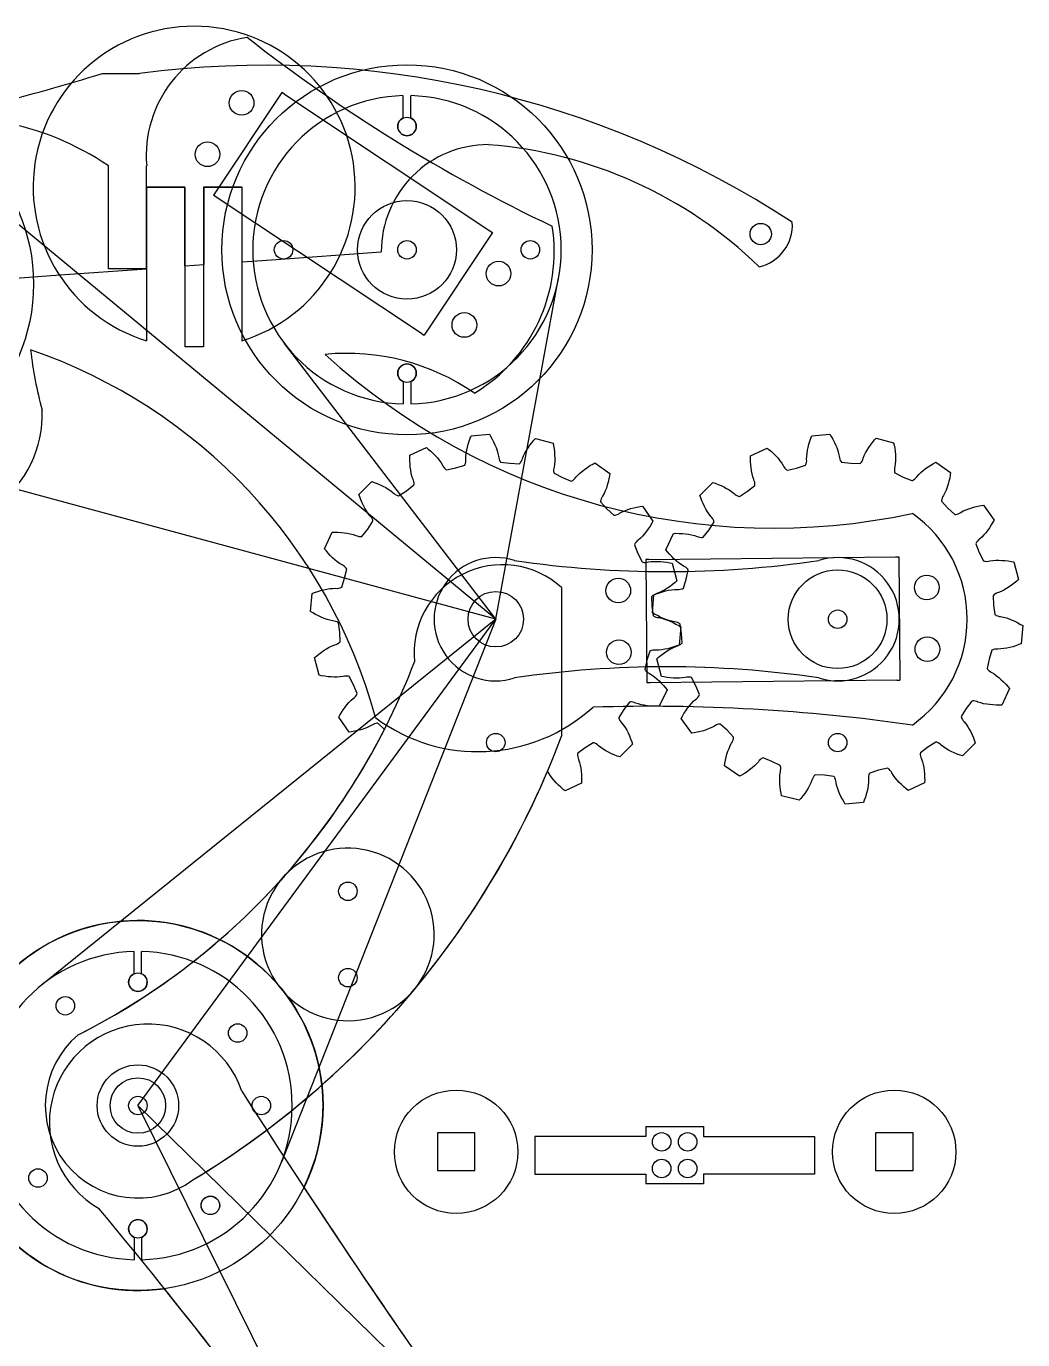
# Model space of a CAD drawing. Header units: inches. Extents: x -71.7 to -7.1, y 37.6 to 103.
# Drawn here: x -23.28 to -7.14, y 58.91 to 80.21 of the extents above; entities that cross this region are included whole.
import ezdxf

# ---------------------------------------------------------------- set-up
doc = ezdxf.new("R2010")
doc.units = ezdxf.units.IN
doc.header["$MEASUREMENT"] = 0

msp = doc.modelspace()

# ---------------------------------------------------------------- linework, layer by layer
for p, q in [((-22.047, 79.444), (-21.448, 79.444)), ((-17.175, 78.723), (-17.175, 79.084)), ((-17.055, 78.723), (-17.055, 79.084)), ((-21.954, 76.278), (-21.954, 77.947)), ((-21.334, 76.278), (-21.334, 77.947)), ((-21.334, 76.278), (-21.334, 77.601)), ((-21.334, 77.601), (-20.714, 77.601)), ((-21.334, 77.601), (-21.334, 75.108)), ((-20.714, 77.601), (-21.334, 77.601)), ((-20.714, 76.323), (-20.714, 77.601)), ((-20.714, 77.601), (-20.714, 75.01)), ((-20.414, 77.601), (-20.414, 75.01)), ((-19.794, 77.601), (-20.414, 77.601)), ((-20.404, 76.345), (-20.404, 77.601)), ((-20.404, 77.601), (-19.784, 77.601)), ((-19.794, 77.601), (-19.794, 75.108)), ((-19.784, 76.39), (-19.784, 77.601)), ((-19.309, 76.424), (-17.532, 76.552)), ((-22.738, 76.177), (-21.334, 76.278)), ((-21.334, 76.278), (-21.954, 76.278)), ((-20.714, 76.323), (-20.404, 76.345)), ((-19.784, 76.39), (-19.309, 76.424)), ((-25.683, 75.966), (-22.738, 76.177)), ((-20.414, 75.01), (-20.714, 75.01)), ((-17.175, 74.448), (-17.175, 74.086)), ((-17.055, 74.448), (-17.055, 74.086)), ((-16.122, 73.435), (-16.106, 73.484)), ((-16.106, 73.484), (-16.089, 73.533)), ((-16.089, 73.533), (-16.074, 73.571)), ((-16.074, 73.571), (-15.78, 73.595)), ((-15.78, 73.595), (-15.76, 73.561)), ((-15.76, 73.561), (-15.734, 73.515)), ((-15.734, 73.515), (-15.711, 73.469)), ((-15.092, 73.457), (-15.059, 73.497)), ((-15.059, 73.497), (-15.032, 73.527)), ((-15.032, 73.527), (-14.748, 73.45)), ((-10.601, 73.432), (-10.586, 73.481)), ((-10.586, 73.481), (-10.569, 73.531)), ((-10.569, 73.531), (-10.555, 73.568)), ((-10.555, 73.568), (-10.261, 73.594)), ((-10.261, 73.594), (-10.24, 73.56)), ((-10.24, 73.56), (-10.214, 73.515)), ((-10.214, 73.515), (-10.191, 73.469)), ((-9.572, 73.461), (-9.539, 73.502)), ((-9.539, 73.502), (-9.513, 73.532)), ((-9.513, 73.532), (-9.228, 73.456)), ((-17.068, 73.255), (-16.8, 73.379)), ((-16.8, 73.379), (-16.769, 73.354)), ((-16.769, 73.354), (-16.729, 73.319)), ((-16.729, 73.319), (-16.692, 73.284)), ((-16.692, 73.284), (-16.656, 73.248)), ((-16.159, 73.24), (-16.154, 73.288)), ((-16.154, 73.288), (-16.145, 73.337)), ((-16.145, 73.337), (-16.135, 73.386)), ((-16.135, 73.386), (-16.122, 73.435)), ((-15.711, 73.469), (-15.69, 73.423)), ((-15.69, 73.423), (-15.671, 73.377)), ((-15.671, 73.377), (-15.655, 73.33)), ((-15.655, 73.33), (-15.642, 73.284)), ((-15.642, 73.284), (-15.632, 73.237)), ((-15.225, 73.246), (-15.204, 73.289)), ((-15.204, 73.289), (-15.179, 73.332)), ((-15.179, 73.332), (-15.153, 73.374)), ((-15.153, 73.374), (-15.124, 73.416)), ((-15.124, 73.416), (-15.092, 73.457)), ((-14.748, 73.45), (-14.74, 73.411)), ((-14.74, 73.411), (-14.732, 73.359)), ((-14.732, 73.359), (-14.726, 73.308)), ((-14.726, 73.308), (-14.722, 73.257)), ((-11.546, 73.245), (-11.28, 73.371)), ((-11.28, 73.371), (-11.248, 73.346)), ((-11.248, 73.346), (-11.208, 73.312)), ((-11.208, 73.312), (-11.17, 73.277)), ((-11.17, 73.277), (-11.134, 73.241)), ((-10.637, 73.237), (-10.632, 73.285)), ((-10.632, 73.285), (-10.625, 73.334)), ((-10.625, 73.334), (-10.614, 73.382)), ((-10.614, 73.382), (-10.601, 73.432)), ((-10.191, 73.469), (-10.169, 73.423)), ((-10.169, 73.423), (-10.15, 73.377)), ((-10.15, 73.377), (-10.134, 73.33)), ((-10.134, 73.33), (-10.121, 73.284)), ((-10.121, 73.284), (-10.111, 73.237)), ((-9.703, 73.249), (-9.682, 73.292)), ((-9.682, 73.292), (-9.659, 73.335)), ((-9.659, 73.335), (-9.632, 73.378)), ((-9.632, 73.378), (-9.603, 73.42)), ((-9.603, 73.42), (-9.572, 73.461)), ((-9.228, 73.456), (-9.22, 73.417)), ((-9.22, 73.417), (-9.211, 73.366)), ((-9.211, 73.366), (-9.204, 73.314)), ((-9.204, 73.314), (-9.2, 73.264)), ((-9.2, 73.264), (-9.198, 73.214)), ((-17.069, 73.215), (-17.068, 73.255)), ((-17.068, 73.163), (-17.069, 73.215)), ((-17.066, 73.111), (-17.068, 73.163)), ((-17.062, 73.061), (-17.066, 73.111)), ((-17.055, 73.011), (-17.062, 73.061)), ((-16.656, 73.248), (-16.623, 73.211)), ((-16.623, 73.211), (-16.592, 73.173)), ((-16.592, 73.173), (-16.563, 73.133)), ((-16.563, 73.133), (-16.539, 73.093)), ((-16.539, 73.093), (-16.528, 73.072)), ((-16.528, 73.072), (-16.514, 73.052)), ((-16.514, 73.052), (-16.497, 73.033)), ((-16.473, 73.017), (-16.325, 73.049)), ((-16.325, 73.049), (-16.179, 73.095)), ((-16.325, 73.049), (-16.325, 73.049)), ((-16.179, 73.095), (-16.172, 73.108)), ((-16.172, 73.108), (-16.167, 73.121)), ((-16.167, 73.121), (-16.162, 73.145)), ((-16.162, 73.145), (-16.159, 73.169)), ((-16.16, 73.193), (-16.159, 73.24)), ((-16.159, 73.169), (-16.16, 73.193)), ((-15.632, 73.237), (-15.629, 73.214)), ((-15.629, 73.214), (-15.623, 73.191)), ((-15.623, 73.191), (-15.614, 73.167)), ((-15.614, 73.167), (-15.607, 73.155)), ((-15.607, 73.155), (-15.597, 73.144)), ((-15.597, 73.144), (-15.446, 73.123)), ((-15.446, 73.123), (-15.446, 73.123)), ((-15.446, 73.123), (-15.294, 73.116)), ((-15.294, 73.116), (-15.282, 73.126)), ((-15.282, 73.126), (-15.273, 73.136)), ((-15.273, 73.136), (-15.26, 73.158)), ((-15.26, 73.158), (-15.25, 73.179)), ((-15.25, 73.179), (-15.243, 73.202)), ((-15.243, 73.202), (-15.225, 73.246)), ((-14.731, 73.063), (-14.736, 73.04)), ((-14.724, 73.11), (-14.731, 73.063)), ((-14.721, 73.158), (-14.724, 73.11)), ((-14.722, 73.257), (-14.72, 73.207)), ((-14.72, 73.207), (-14.721, 73.158)), ((-14.234, 73.028), (-14.192, 73.057)), ((-14.192, 73.057), (-14.149, 73.085)), ((-14.149, 73.085), (-14.103, 73.111)), ((-14.103, 73.111), (-14.068, 73.13)), ((-14.068, 73.13), (-13.827, 72.96)), ((-11.547, 73.205), (-11.546, 73.245)), ((-11.546, 73.153), (-11.547, 73.205)), ((-11.544, 73.101), (-11.546, 73.153)), ((-11.539, 73.051), (-11.544, 73.101)), ((-11.532, 73.001), (-11.539, 73.051)), ((-11.134, 73.241), (-11.101, 73.204)), ((-11.101, 73.204), (-11.07, 73.166)), ((-11.07, 73.166), (-11.041, 73.127)), ((-11.041, 73.127), (-11.016, 73.087)), ((-11.016, 73.087), (-11.005, 73.066)), ((-11.005, 73.066), (-10.991, 73.046)), ((-10.802, 73.044), (-10.657, 73.091)), ((-10.657, 73.091), (-10.649, 73.104)), ((-10.649, 73.104), (-10.644, 73.117)), ((-10.644, 73.117), (-10.639, 73.142)), ((-10.639, 73.142), (-10.637, 73.166)), ((-10.638, 73.189), (-10.637, 73.237)), ((-10.637, 73.166), (-10.638, 73.189)), ((-10.111, 73.237), (-10.108, 73.214)), ((-10.108, 73.214), (-10.101, 73.191)), ((-10.101, 73.191), (-10.092, 73.168)), ((-10.092, 73.168), (-10.085, 73.156)), ((-10.085, 73.156), (-10.075, 73.144)), ((-10.075, 73.144), (-9.924, 73.124)), ((-9.924, 73.124), (-9.924, 73.124)), ((-9.924, 73.124), (-9.772, 73.119)), ((-9.772, 73.119), (-9.76, 73.129)), ((-9.76, 73.129), (-9.751, 73.139)), ((-9.751, 73.139), (-9.738, 73.16)), ((-9.738, 73.16), (-9.728, 73.182)), ((-9.728, 73.182), (-9.721, 73.205)), ((-9.721, 73.205), (-9.703, 73.249)), ((-9.209, 73.069), (-9.214, 73.046)), ((-9.202, 73.116), (-9.209, 73.069)), ((-9.199, 73.165), (-9.202, 73.116)), ((-9.198, 73.214), (-9.199, 73.165)), ((-8.711, 73.038), (-8.669, 73.067)), ((-8.669, 73.067), (-8.626, 73.095)), ((-8.626, 73.095), (-8.581, 73.122)), ((-8.581, 73.122), (-8.546, 73.141)), ((-8.546, 73.141), (-8.304, 72.973)), ((-17.046, 72.963), (-17.055, 73.011)), ((-17.034, 72.916), (-17.046, 72.963)), ((-17.02, 72.871), (-17.034, 72.916)), ((-17.011, 72.849), (-17.02, 72.871)), ((-17.005, 72.826), (-17.011, 72.849)), ((-16.497, 73.033), (-16.487, 73.025)), ((-16.487, 73.025), (-16.473, 73.017)), ((-14.736, 73.04), (-14.738, 73.016)), ((-14.738, 73.016), (-14.738, 72.991)), ((-14.738, 72.991), (-14.735, 72.977)), ((-14.735, 72.977), (-14.73, 72.963)), ((-14.73, 72.963), (-14.596, 72.892)), ((-14.596, 72.892), (-14.596, 72.892)), ((-14.596, 72.892), (-14.455, 72.833)), ((-14.455, 72.833), (-14.44, 72.838)), ((-14.44, 72.838), (-14.429, 72.845)), ((-14.429, 72.845), (-14.409, 72.861)), ((-14.409, 72.861), (-14.392, 72.878)), ((-14.392, 72.878), (-14.377, 72.896)), ((-14.377, 72.896), (-14.345, 72.932)), ((-14.345, 72.932), (-14.311, 72.965)), ((-14.311, 72.965), (-14.273, 72.997)), ((-14.273, 72.997), (-14.234, 73.028)), ((-13.843, 72.869), (-13.855, 72.819)), ((-13.834, 72.921), (-13.843, 72.869)), ((-13.827, 72.96), (-13.834, 72.921)), ((-11.522, 72.953), (-11.532, 73.001)), ((-11.51, 72.906), (-11.522, 72.953)), ((-11.495, 72.861), (-11.51, 72.906)), ((-11.486, 72.84), (-11.495, 72.861)), ((-11.48, 72.816), (-11.486, 72.84)), ((-10.991, 73.046), (-10.974, 73.028)), ((-10.974, 73.028), (-10.964, 73.019)), ((-10.964, 73.019), (-10.95, 73.011)), ((-10.95, 73.011), (-10.802, 73.044)), ((-10.802, 73.044), (-10.802, 73.044)), ((-9.214, 73.046), (-9.215, 73.022)), ((-9.215, 73.022), (-9.215, 72.997)), ((-9.215, 72.997), (-9.212, 72.984)), ((-9.212, 72.984), (-9.207, 72.969)), ((-9.207, 72.969), (-9.072, 72.899)), ((-9.072, 72.899), (-9.072, 72.899)), ((-9.072, 72.899), (-8.931, 72.842)), ((-8.931, 72.842), (-8.916, 72.847)), ((-8.916, 72.847), (-8.904, 72.854)), ((-8.904, 72.854), (-8.885, 72.87)), ((-8.885, 72.87), (-8.868, 72.887)), ((-8.868, 72.887), (-8.853, 72.905)), ((-8.853, 72.905), (-8.822, 72.941)), ((-8.822, 72.941), (-8.787, 72.975)), ((-8.787, 72.975), (-8.75, 73.007)), ((-8.75, 73.007), (-8.711, 73.038)), ((-8.319, 72.882), (-8.331, 72.832)), ((-8.31, 72.934), (-8.319, 72.882)), ((-8.304, 72.973), (-8.31, 72.934)), ((-17.894, 72.619), (-17.684, 72.827)), ((-17.684, 72.827), (-17.647, 72.814)), ((-17.647, 72.814), (-17.598, 72.795)), ((-17.598, 72.795), (-17.55, 72.775)), ((-17.55, 72.775), (-17.504, 72.753)), ((-17.504, 72.753), (-17.46, 72.729)), ((-17.46, 72.729), (-17.418, 72.704)), ((-17.418, 72.704), (-17.378, 72.677)), ((-17.378, 72.677), (-17.341, 72.647)), ((-17.341, 72.647), (-17.324, 72.631)), ((-17.324, 72.631), (-17.304, 72.618)), ((-17.254, 72.598), (-17.125, 72.679)), ((-17.125, 72.679), (-17.004, 72.772)), ((-17.125, 72.679), (-17.125, 72.679)), ((-17.001, 72.801), (-17.005, 72.826)), ((-17.004, 72.772), (-17.001, 72.787)), ((-17.001, 72.787), (-17.001, 72.801)), ((-13.922, 72.633), (-13.944, 72.591)), ((-13.902, 72.677), (-13.922, 72.633)), ((-13.884, 72.722), (-13.902, 72.677)), ((-13.869, 72.77), (-13.884, 72.722)), ((-13.855, 72.819), (-13.869, 72.77)), ((-12.368, 72.603), (-12.16, 72.812)), ((-12.16, 72.812), (-12.122, 72.8)), ((-12.122, 72.8), (-12.073, 72.782)), ((-12.073, 72.782), (-12.025, 72.762)), ((-12.025, 72.762), (-11.979, 72.74)), ((-11.979, 72.74), (-11.935, 72.717)), ((-11.935, 72.717), (-11.893, 72.692)), ((-11.893, 72.692), (-11.853, 72.665)), ((-11.853, 72.665), (-11.815, 72.636)), ((-11.815, 72.636), (-11.798, 72.62)), ((-11.728, 72.587), (-11.599, 72.669)), ((-11.599, 72.669), (-11.479, 72.763)), ((-11.599, 72.669), (-11.599, 72.669)), ((-11.476, 72.791), (-11.48, 72.816)), ((-11.479, 72.763), (-11.476, 72.778)), ((-11.476, 72.778), (-11.476, 72.791)), ((-8.396, 72.645), (-8.418, 72.603)), ((-8.376, 72.689), (-8.396, 72.645)), ((-8.359, 72.735), (-8.376, 72.689)), ((-8.344, 72.783), (-8.359, 72.735)), ((-8.331, 72.832), (-8.344, 72.783)), ((-17.881, 72.581), (-17.894, 72.619)), ((-17.863, 72.532), (-17.881, 72.581)), ((-17.843, 72.484), (-17.863, 72.532)), ((-17.821, 72.438), (-17.843, 72.484)), ((-17.798, 72.394), (-17.821, 72.438)), ((-17.304, 72.618), (-17.282, 72.606)), ((-17.282, 72.606), (-17.269, 72.601)), ((-17.269, 72.601), (-17.254, 72.598)), ((-13.977, 72.512), (-13.978, 72.496)), ((-13.978, 72.496), (-13.875, 72.384)), ((-13.975, 72.525), (-13.977, 72.512)), ((-13.967, 72.549), (-13.975, 72.525)), ((-13.957, 72.571), (-13.967, 72.549)), ((-13.944, 72.591), (-13.957, 72.571)), ((-13.44, 72.401), (-13.389, 72.412)), ((-13.389, 72.412), (-13.338, 72.421)), ((-13.338, 72.421), (-13.298, 72.427)), ((-13.298, 72.427), (-13.13, 72.185)), ((-12.355, 72.566), (-12.368, 72.603)), ((-12.336, 72.516), (-12.355, 72.566)), ((-12.316, 72.469), (-12.336, 72.516)), ((-12.294, 72.423), (-12.316, 72.469)), ((-12.271, 72.379), (-12.294, 72.423)), ((-11.798, 72.62), (-11.778, 72.606)), ((-11.778, 72.606), (-11.756, 72.594)), ((-11.756, 72.594), (-11.743, 72.59)), ((-11.743, 72.59), (-11.728, 72.587)), ((-8.449, 72.537), (-8.451, 72.524)), ((-8.451, 72.524), (-8.451, 72.508)), ((-8.451, 72.508), (-8.348, 72.396)), ((-8.441, 72.561), (-8.449, 72.537)), ((-8.431, 72.583), (-8.441, 72.561)), ((-8.418, 72.603), (-8.431, 72.583)), ((-7.961, 72.403), (-7.912, 72.416)), ((-7.912, 72.416), (-7.862, 72.428)), ((-7.862, 72.428), (-7.811, 72.438)), ((-7.811, 72.438), (-7.771, 72.444)), ((-7.771, 72.444), (-7.601, 72.203)), ((-17.773, 72.351), (-17.798, 72.394)), ((-17.746, 72.311), (-17.773, 72.351)), ((-17.717, 72.274), (-17.746, 72.311)), ((-17.701, 72.257), (-17.717, 72.274)), ((-17.687, 72.237), (-17.701, 72.257)), ((-17.676, 72.215), (-17.687, 72.237)), ((-17.671, 72.202), (-17.676, 72.215)), ((-17.668, 72.187), (-17.671, 72.202)), ((-13.875, 72.384), (-13.875, 72.384)), ((-13.875, 72.384), (-13.763, 72.281)), ((-13.763, 72.281), (-13.748, 72.281)), ((-13.748, 72.281), (-13.734, 72.283)), ((-13.734, 72.283), (-13.71, 72.291)), ((-13.71, 72.291), (-13.688, 72.301)), ((-13.688, 72.301), (-13.669, 72.313)), ((-13.669, 72.313), (-13.627, 72.335)), ((-13.627, 72.335), (-13.582, 72.355)), ((-13.582, 72.355), (-13.536, 72.372)), ((-13.536, 72.372), (-13.489, 72.388)), ((-13.489, 72.388), (-13.44, 72.401)), ((-12.245, 72.337), (-12.271, 72.379)), ((-12.218, 72.297), (-12.245, 72.337)), ((-12.188, 72.26), (-12.218, 72.297)), ((-12.173, 72.242), (-12.188, 72.26)), ((-12.159, 72.223), (-12.173, 72.242)), ((-12.147, 72.201), (-12.159, 72.223)), ((-12.142, 72.188), (-12.147, 72.201)), ((-8.348, 72.396), (-8.348, 72.396)), ((-8.348, 72.396), (-8.235, 72.294)), ((-8.235, 72.294), (-8.22, 72.294)), ((-8.22, 72.294), (-8.206, 72.296)), ((-8.206, 72.296), (-8.182, 72.304)), ((-8.182, 72.304), (-8.16, 72.314)), ((-8.16, 72.314), (-8.141, 72.327)), ((-8.141, 72.327), (-8.099, 72.35)), ((-8.099, 72.35), (-8.055, 72.37)), ((-8.055, 72.37), (-8.009, 72.387)), ((-8.009, 72.387), (-7.961, 72.403)), ((-7.601, 72.203), (-7.62, 72.168)), ((-18.452, 71.738), (-18.326, 72.005)), ((-18.326, 72.005), (-18.287, 72.006)), ((-18.287, 72.006), (-18.234, 72.005)), ((-18.234, 72.005), (-18.183, 72.002)), ((-18.183, 72.002), (-18.132, 71.998)), ((-18.132, 71.998), (-18.082, 71.991)), ((-18.082, 71.991), (-18.034, 71.981)), ((-17.844, 71.938), (-17.75, 72.058)), ((-17.75, 72.058), (-17.668, 72.187)), ((-17.75, 72.058), (-17.75, 72.058)), ((-13.234, 72.021), (-13.265, 71.981)), ((-13.204, 72.062), (-13.234, 72.021)), ((-13.176, 72.105), (-13.204, 72.062)), ((-13.149, 72.15), (-13.176, 72.105)), ((-13.13, 72.185), (-13.149, 72.15)), ((-12.92, 71.719), (-12.796, 71.987)), ((-12.796, 71.987), (-12.756, 71.988)), ((-12.756, 71.988), (-12.704, 71.987)), ((-12.704, 71.987), (-12.652, 71.985)), ((-12.652, 71.985), (-12.602, 71.98)), ((-12.313, 71.923), (-12.22, 72.044)), ((-12.22, 72.044), (-12.139, 72.173)), ((-12.22, 72.044), (-12.22, 72.044)), ((-12.139, 72.173), (-12.142, 72.188)), ((-7.734, 71.998), (-7.766, 71.961)), ((-7.704, 72.038), (-7.734, 71.998)), ((-7.675, 72.079), (-7.704, 72.038)), ((-7.647, 72.123), (-7.675, 72.079)), ((-7.62, 72.168), (-7.647, 72.123)), ((-18.034, 71.981), (-17.987, 71.969)), ((-17.987, 71.969), (-17.942, 71.954)), ((-17.942, 71.954), (-17.921, 71.945)), ((-17.921, 71.945), (-17.897, 71.939)), ((-17.897, 71.939), (-17.872, 71.935)), ((-17.872, 71.935), (-17.859, 71.935)), ((-17.859, 71.935), (-17.844, 71.938)), ((-13.424, 71.815), (-13.43, 71.801)), ((-13.43, 71.801), (-13.372, 71.66)), ((-13.418, 71.827), (-13.424, 71.815)), ((-13.402, 71.847), (-13.418, 71.827)), ((-13.385, 71.864), (-13.402, 71.847)), ((-13.366, 71.878), (-13.385, 71.864)), ((-13.331, 71.91), (-13.366, 71.878)), ((-13.297, 71.944), (-13.331, 71.91)), ((-13.265, 71.981), (-13.297, 71.944)), ((-12.602, 71.98), (-12.552, 71.974)), ((-12.552, 71.974), (-12.504, 71.965)), ((-12.504, 71.965), (-12.457, 71.953)), ((-12.457, 71.953), (-12.412, 71.938)), ((-12.412, 71.938), (-12.39, 71.929)), ((-12.39, 71.929), (-12.367, 71.923)), ((-12.367, 71.923), (-12.342, 71.92)), ((-12.342, 71.92), (-12.328, 71.92)), ((-12.328, 71.92), (-12.313, 71.923)), ((-7.893, 71.831), (-7.898, 71.816)), ((-7.898, 71.816), (-7.84, 71.676)), ((-7.886, 71.843), (-7.893, 71.831)), ((-7.871, 71.863), (-7.886, 71.843)), ((-7.854, 71.88), (-7.871, 71.863)), ((-7.835, 71.894), (-7.854, 71.88)), ((-7.8, 71.926), (-7.835, 71.894)), ((-7.766, 71.961), (-7.8, 71.926)), ((-18.427, 71.707), (-18.452, 71.738)), ((-18.393, 71.667), (-18.427, 71.707)), ((-18.358, 71.629), (-18.393, 71.667)), ((-18.322, 71.593), (-18.358, 71.629)), ((-18.285, 71.56), (-18.322, 71.593)), ((-18.247, 71.528), (-18.285, 71.56)), ((-13.372, 71.66), (-13.372, 71.66)), ((-13.372, 71.66), (-13.302, 71.525)), ((-12.895, 71.688), (-12.92, 71.719)), ((-12.861, 71.648), (-12.895, 71.688)), ((-12.825, 71.61), (-12.861, 71.648)), ((-12.789, 71.575), (-12.825, 71.61)), ((-12.752, 71.541), (-12.789, 71.575)), ((-7.84, 71.676), (-7.84, 71.676)), ((-7.84, 71.676), (-7.769, 71.541)), ((-18.208, 71.5), (-18.247, 71.528)), ((-18.168, 71.475), (-18.208, 71.5)), ((-18.147, 71.464), (-18.168, 71.475)), ((-18.128, 71.45), (-18.147, 71.464)), ((-18.109, 71.433), (-18.128, 71.45)), ((-18.126, 71.261), (-18.092, 71.409)), ((-18.1, 71.423), (-18.109, 71.433)), ((-18.092, 71.409), (-18.1, 71.423)), ((-13.302, 71.525), (-13.288, 71.519)), ((-13.288, 71.519), (-13.274, 71.517)), ((-13.274, 71.517), (-13.249, 71.516)), ((-13.249, 71.516), (-13.225, 71.518)), ((-13.225, 71.518), (-13.202, 71.523)), ((-13.202, 71.523), (-13.155, 71.53)), ((-13.155, 71.53), (-13.107, 71.533)), ((-13.107, 71.533), (-13.058, 71.533)), ((-13.058, 71.533), (-13.008, 71.531)), ((-13.008, 71.531), (-12.957, 71.527)), ((-12.957, 71.527), (-12.906, 71.52)), ((-12.906, 71.52), (-12.854, 71.511)), ((-12.854, 71.511), (-12.815, 71.504)), ((-12.815, 71.504), (-12.74, 71.219)), ((-12.714, 71.51), (-12.752, 71.541)), ((-12.674, 71.482), (-12.714, 71.51)), ((-12.634, 71.457), (-12.674, 71.482)), ((-12.613, 71.447), (-12.634, 71.457)), ((-12.593, 71.433), (-12.613, 71.447)), ((-12.575, 71.416), (-12.593, 71.433)), ((-12.59, 71.243), (-12.558, 71.392)), ((-12.566, 71.406), (-12.575, 71.416)), ((-12.558, 71.392), (-12.566, 71.406)), ((-7.769, 71.541), (-7.754, 71.536)), ((-7.754, 71.536), (-7.741, 71.534)), ((-7.741, 71.534), (-7.716, 71.533)), ((-7.716, 71.533), (-7.691, 71.535)), ((-7.691, 71.535), (-7.669, 71.54)), ((-7.669, 71.54), (-7.622, 71.547)), ((-7.622, 71.547), (-7.573, 71.551)), ((-7.573, 71.551), (-7.524, 71.552)), ((-7.524, 71.552), (-7.474, 71.55)), ((-7.474, 71.55), (-7.424, 71.546)), ((-7.424, 71.546), (-7.372, 71.54)), ((-7.372, 71.54), (-7.321, 71.531)), ((-7.321, 71.531), (-7.281, 71.523)), ((-7.281, 71.523), (-7.204, 71.239)), ((-18.172, 71.116), (-18.126, 71.261)), ((-18.126, 71.261), (-18.126, 71.261)), ((-12.81, 71.159), (-12.852, 71.128)), ((-12.77, 71.192), (-12.81, 71.159)), ((-12.74, 71.219), (-12.77, 71.192)), ((-12.636, 71.098), (-12.59, 71.243)), ((-12.59, 71.243), (-12.59, 71.243)), ((-7.316, 71.148), (-7.357, 71.119)), ((-7.274, 71.179), (-7.316, 71.148)), ((-7.234, 71.213), (-7.274, 71.179)), ((-7.204, 71.239), (-7.234, 71.213)), ((-18.676, 70.72), (-18.649, 71.014)), ((-18.649, 71.014), (-18.612, 71.028)), ((-18.612, 71.028), (-18.562, 71.045)), ((-18.562, 71.045), (-18.513, 71.06)), ((-18.513, 71.06), (-18.464, 71.073)), ((-18.464, 71.073), (-18.415, 71.083)), ((-18.415, 71.083), (-18.366, 71.091)), ((-18.366, 71.091), (-18.318, 71.096)), ((-18.318, 71.096), (-18.271, 71.097)), ((-18.271, 71.097), (-18.247, 71.096)), ((-18.247, 71.096), (-18.223, 71.098)), ((-18.223, 71.098), (-18.198, 71.103)), ((-18.198, 71.103), (-18.186, 71.108)), ((-18.186, 71.108), (-18.172, 71.116)), ((-14.61, 71.112), (-14.61, 68.699)), ((-14.61, 71.112), (-14.61, 68.699)), ((-13.143, 70.971), (-13.153, 70.96)), ((-13.153, 70.96), (-13.147, 70.807)), ((-13.132, 70.98), (-13.143, 70.971)), ((-13.136, 70.699), (-13.112, 70.993)), ((-13.111, 70.993), (-13.132, 70.98)), ((-13.112, 70.993), (-13.075, 71.008)), ((-13.089, 71.004), (-13.111, 70.993)), ((-13.067, 71.011), (-13.089, 71.004)), ((-13.075, 71.008), (-13.025, 71.025)), ((-13.023, 71.028), (-13.067, 71.011)), ((-13.025, 71.025), (-12.976, 71.041)), ((-12.979, 71.049), (-13.023, 71.028)), ((-12.936, 71.073), (-12.979, 71.049)), ((-12.976, 71.041), (-12.927, 71.054)), ((-12.894, 71.099), (-12.936, 71.073)), ((-12.927, 71.054), (-12.878, 71.064)), ((-12.852, 71.128), (-12.894, 71.099)), ((-12.878, 71.064), (-12.829, 71.072)), ((-12.829, 71.072), (-12.781, 71.077)), ((-12.781, 71.077), (-12.734, 71.079)), ((-12.734, 71.079), (-12.711, 71.078)), ((-12.711, 71.078), (-12.686, 71.081)), ((-12.686, 71.081), (-12.662, 71.086)), ((-12.662, 71.086), (-12.649, 71.09)), ((-12.649, 71.09), (-12.636, 71.098)), ((-7.606, 70.989), (-7.615, 70.977)), ((-7.615, 70.977), (-7.609, 70.825)), ((-7.595, 70.998), (-7.606, 70.989)), ((-7.574, 71.011), (-7.595, 70.998)), ((-7.552, 71.022), (-7.574, 71.011)), ((-7.53, 71.029), (-7.552, 71.022)), ((-7.486, 71.047), (-7.53, 71.029)), ((-7.442, 71.068), (-7.486, 71.047)), ((-7.399, 71.092), (-7.442, 71.068)), ((-7.357, 71.119), (-7.399, 71.092)), ((-18.642, 70.699), (-18.676, 70.72)), ((-13.147, 70.807), (-13.147, 70.807)), ((-13.147, 70.807), (-13.127, 70.656)), ((-13.147, 70.807), (-13.147, 70.807)), ((-7.609, 70.825), (-7.609, 70.825)), ((-7.609, 70.825), (-7.588, 70.674)), ((-18.596, 70.673), (-18.642, 70.699)), ((-18.55, 70.65), (-18.596, 70.673)), ((-18.504, 70.628), (-18.55, 70.65)), ((-18.458, 70.609), (-18.504, 70.628)), ((-18.411, 70.593), (-18.458, 70.609)), ((-18.365, 70.579), (-18.411, 70.593)), ((-18.319, 70.57), (-18.365, 70.579)), ((-18.295, 70.566), (-18.319, 70.57)), ((-18.272, 70.56), (-18.295, 70.566)), ((-18.249, 70.551), (-18.272, 70.56)), ((-18.237, 70.544), (-18.249, 70.551)), ((-18.225, 70.534), (-18.237, 70.544)), ((-18.205, 70.383), (-18.225, 70.534)), ((-13.102, 70.679), (-13.136, 70.699)), ((-13.127, 70.656), (-13.116, 70.647)), ((-13.116, 70.647), (-13.104, 70.64)), ((-13.104, 70.64), (-13.08, 70.63)), ((-13.056, 70.653), (-13.102, 70.679)), ((-13.08, 70.63), (-13.057, 70.624)), ((-13.057, 70.624), (-13.034, 70.621)), ((-13.01, 70.63), (-13.056, 70.653)), ((-13.034, 70.621), (-12.987, 70.611)), ((-12.964, 70.608), (-13.01, 70.63)), ((-12.987, 70.611), (-12.941, 70.597)), ((-12.918, 70.59), (-12.964, 70.608)), ((-12.941, 70.597), (-12.895, 70.581)), ((-12.871, 70.574), (-12.918, 70.59)), ((-12.895, 70.581), (-12.848, 70.562)), ((-12.825, 70.561), (-12.871, 70.574)), ((-12.848, 70.562), (-12.802, 70.541)), ((-12.778, 70.551), (-12.825, 70.561)), ((-12.802, 70.541), (-12.757, 70.517)), ((-12.755, 70.548), (-12.778, 70.551)), ((-12.757, 70.517), (-12.711, 70.491)), ((-12.732, 70.542), (-12.755, 70.548)), ((-12.708, 70.533), (-12.732, 70.542)), ((-12.697, 70.526), (-12.708, 70.533)), ((-12.685, 70.516), (-12.697, 70.526)), ((-12.664, 70.365), (-12.685, 70.516)), ((-7.588, 70.674), (-7.576, 70.664)), ((-7.576, 70.664), (-7.564, 70.658)), ((-7.564, 70.658), (-7.541, 70.648)), ((-7.541, 70.648), (-7.517, 70.642)), ((-7.517, 70.642), (-7.494, 70.639)), ((-7.494, 70.639), (-7.448, 70.63)), ((-7.448, 70.63), (-7.401, 70.617)), ((-7.401, 70.617), (-7.355, 70.601)), ((-7.355, 70.601), (-7.308, 70.582)), ((-7.308, 70.582), (-7.262, 70.561)), ((-7.262, 70.561), (-7.216, 70.537)), ((-7.216, 70.537), (-7.17, 70.512)), ((-7.17, 70.512), (-7.136, 70.491)), ((-7.136, 70.491), (-7.161, 70.197)), ((-18.2, 70.231), (-18.205, 70.383)), ((-18.205, 70.383), (-18.205, 70.383)), ((-12.711, 70.491), (-12.677, 70.47)), ((-12.677, 70.47), (-12.704, 70.177)), ((-12.664, 70.365), (-12.664, 70.365)), ((-12.657, 70.213), (-12.664, 70.365)), ((-12.664, 70.365), (-12.664, 70.365)), ((-18.501, 70.062), (-18.459, 70.091)), ((-18.459, 70.091), (-18.417, 70.117)), ((-18.417, 70.117), (-18.374, 70.141)), ((-18.374, 70.141), (-18.33, 70.162)), ((-18.33, 70.162), (-18.286, 70.18)), ((-18.286, 70.18), (-18.263, 70.187)), ((-18.263, 70.187), (-18.242, 70.197)), ((-18.242, 70.197), (-18.22, 70.21)), ((-18.22, 70.21), (-18.21, 70.219)), ((-18.21, 70.219), (-18.2, 70.231)), ((-13.18, 70.075), (-13.227, 69.93)), ((-13.167, 70.082), (-13.18, 70.075)), ((-13.154, 70.087), (-13.167, 70.082)), ((-13.129, 70.092), (-13.154, 70.087)), ((-13.105, 70.094), (-13.129, 70.092)), ((-13.082, 70.093), (-13.105, 70.094)), ((-13.034, 70.094), (-13.082, 70.093)), ((-12.986, 70.099), (-13.034, 70.094)), ((-12.938, 70.107), (-12.986, 70.099)), ((-12.957, 70.042), (-12.915, 70.072)), ((-12.889, 70.117), (-12.938, 70.107)), ((-12.915, 70.072), (-12.873, 70.098)), ((-12.84, 70.13), (-12.889, 70.117)), ((-12.873, 70.098), (-12.83, 70.122)), ((-12.79, 70.145), (-12.84, 70.13)), ((-12.83, 70.122), (-12.787, 70.144)), ((-12.741, 70.162), (-12.79, 70.145)), ((-12.787, 70.144), (-12.743, 70.161)), ((-12.743, 70.161), (-12.721, 70.169)), ((-12.704, 70.177), (-12.741, 70.162)), ((-12.721, 70.169), (-12.699, 70.179)), ((-12.699, 70.179), (-12.677, 70.192)), ((-12.677, 70.192), (-12.667, 70.201)), ((-12.667, 70.201), (-12.657, 70.213)), ((-7.637, 70.092), (-7.682, 69.947)), ((-7.623, 70.1), (-7.637, 70.092)), ((-7.611, 70.105), (-7.623, 70.1)), ((-7.586, 70.11), (-7.611, 70.105)), ((-7.562, 70.112), (-7.586, 70.11)), ((-7.539, 70.111), (-7.562, 70.112)), ((-7.491, 70.113), (-7.539, 70.111)), ((-7.443, 70.118), (-7.491, 70.113)), ((-7.395, 70.126), (-7.443, 70.118)), ((-7.346, 70.137), (-7.395, 70.126)), ((-7.297, 70.15), (-7.346, 70.137)), ((-7.247, 70.165), (-7.297, 70.15)), ((-7.198, 70.183), (-7.247, 70.165)), ((-7.161, 70.197), (-7.198, 70.183)), ((-18.613, 69.972), (-18.583, 69.998)), ((-18.537, 69.687), (-18.613, 69.972)), ((-18.583, 69.998), (-18.542, 70.031)), ((-18.542, 70.031), (-18.501, 70.062)), ((-13.227, 69.93), (-13.26, 69.781)), ((-13.227, 69.93), (-13.227, 69.93)), ((-13.068, 69.951), (-13.038, 69.978)), ((-12.991, 69.667), (-13.068, 69.951)), ((-13.038, 69.978), (-12.998, 70.011)), ((-12.998, 70.011), (-12.957, 70.042)), ((-7.682, 69.947), (-7.714, 69.798)), ((-7.682, 69.947), (-7.682, 69.947)), ((-18.498, 69.679), (-18.537, 69.687)), ((-18.447, 69.67), (-18.498, 69.679)), ((-18.395, 69.663), (-18.447, 69.67)), ((-18.345, 69.659), (-18.395, 69.663)), ((-18.295, 69.657), (-18.345, 69.659)), ((-18.246, 69.657), (-18.295, 69.657)), ((-18.197, 69.661), (-18.246, 69.657)), ((-18.15, 69.667), (-18.197, 69.661)), ((-18.128, 69.672), (-18.15, 69.667)), ((-18.103, 69.674), (-18.128, 69.672)), ((-18.078, 69.673), (-18.103, 69.674)), ((-18.065, 69.671), (-18.078, 69.673)), ((-18.05, 69.666), (-18.065, 69.671)), ((-17.98, 69.531), (-18.05, 69.666)), ((-13.26, 69.781), (-13.252, 69.768)), ((-13.252, 69.768), (-13.244, 69.757)), ((-13.244, 69.757), (-13.225, 69.74)), ((-13.225, 69.74), (-13.205, 69.726)), ((-13.205, 69.726), (-13.185, 69.715)), ((-13.185, 69.715), (-13.144, 69.69)), ((-13.144, 69.69), (-13.105, 69.662)), ((-13.105, 69.662), (-13.067, 69.631)), ((-12.952, 69.659), (-12.991, 69.667)), ((-12.9, 69.651), (-12.952, 69.659)), ((-12.849, 69.644), (-12.9, 69.651)), ((-12.798, 69.64), (-12.849, 69.644)), ((-12.748, 69.639), (-12.798, 69.64)), ((-12.699, 69.64), (-12.748, 69.639)), ((-12.651, 69.643), (-12.699, 69.64)), ((-12.604, 69.65), (-12.651, 69.643)), ((-12.581, 69.655), (-12.604, 69.65)), ((-12.557, 69.657), (-12.581, 69.655)), ((-12.532, 69.657), (-12.557, 69.657)), ((-12.518, 69.654), (-12.532, 69.657)), ((-12.504, 69.649), (-12.518, 69.654)), ((-12.433, 69.514), (-12.504, 69.649)), ((-7.714, 69.798), (-7.707, 69.785)), ((-7.707, 69.785), (-7.698, 69.774)), ((-7.698, 69.774), (-7.679, 69.758)), ((-7.679, 69.758), (-7.659, 69.744)), ((-7.659, 69.744), (-7.638, 69.733)), ((-7.638, 69.733), (-7.598, 69.708)), ((-7.598, 69.708), (-7.559, 69.68)), ((-7.559, 69.68), (-7.521, 69.649)), ((-7.521, 69.649), (-7.483, 69.615)), ((-17.923, 69.389), (-17.98, 69.531)), ((-17.98, 69.531), (-17.98, 69.531)), ((-13.067, 69.631), (-13.03, 69.597)), ((-13.03, 69.597), (-12.994, 69.561)), ((-12.901, 69.452), (-13.026, 69.185)), ((-12.994, 69.561), (-12.959, 69.523)), ((-12.959, 69.523), (-12.925, 69.483)), ((-12.925, 69.483), (-12.901, 69.452)), ((-12.374, 69.374), (-12.433, 69.514)), ((-12.433, 69.514), (-12.433, 69.514)), ((-7.483, 69.615), (-7.447, 69.58)), ((-7.353, 69.471), (-7.476, 69.204)), ((-7.447, 69.58), (-7.412, 69.542)), ((-7.412, 69.542), (-7.378, 69.502)), ((-7.378, 69.502), (-7.353, 69.471)), ((-18.088, 69.209), (-18.056, 69.246)), ((-18.056, 69.246), (-18.022, 69.281)), ((-18.022, 69.281), (-17.986, 69.312)), ((-17.986, 69.312), (-17.968, 69.326)), ((-17.968, 69.326), (-17.951, 69.344)), ((-17.951, 69.344), (-17.935, 69.363)), ((-17.935, 69.363), (-17.928, 69.375)), ((-17.928, 69.375), (-17.923, 69.389)), ((-13.509, 69.252), (-13.602, 69.132)), ((-13.494, 69.255), (-13.509, 69.252)), ((-13.48, 69.255), (-13.494, 69.255)), ((-13.455, 69.251), (-13.48, 69.255)), ((-13.432, 69.245), (-13.455, 69.251)), ((-13.41, 69.236), (-13.432, 69.245)), ((-13.365, 69.221), (-13.41, 69.236)), ((-13.318, 69.209), (-13.365, 69.221)), ((-12.538, 69.192), (-12.506, 69.23)), ((-12.506, 69.23), (-12.473, 69.264)), ((-12.473, 69.264), (-12.437, 69.296)), ((-12.437, 69.296), (-12.419, 69.31)), ((-12.419, 69.31), (-12.402, 69.328)), ((-12.402, 69.328), (-12.386, 69.347)), ((-12.386, 69.347), (-12.38, 69.359)), ((-12.38, 69.359), (-12.374, 69.374)), ((-7.96, 69.268), (-8.052, 69.147)), ((-7.944, 69.27), (-7.96, 69.268)), ((-7.931, 69.27), (-7.944, 69.27)), ((-7.906, 69.267), (-7.931, 69.27)), ((-7.882, 69.261), (-7.906, 69.267)), ((-7.861, 69.252), (-7.882, 69.261)), ((-7.816, 69.237), (-7.861, 69.252)), ((-7.769, 69.225), (-7.816, 69.237)), ((-7.72, 69.216), (-7.769, 69.225)), ((-7.671, 69.21), (-7.72, 69.216)), ((-18.222, 69.005), (-18.203, 69.04)), ((-18.054, 68.763), (-18.222, 69.005)), ((-18.203, 69.04), (-18.176, 69.085)), ((-18.176, 69.085), (-18.148, 69.128)), ((-18.148, 69.128), (-18.119, 69.17)), ((-18.119, 69.17), (-18.088, 69.209)), ((-13.602, 69.132), (-13.684, 69.004)), ((-13.684, 69.004), (-13.682, 68.989)), ((-13.602, 69.132), (-13.602, 69.132)), ((-13.27, 69.2), (-13.318, 69.209)), ((-13.221, 69.193), (-13.27, 69.2)), ((-13.17, 69.188), (-13.221, 69.193)), ((-13.118, 69.185), (-13.17, 69.188)), ((-13.066, 69.184), (-13.118, 69.185)), ((-13.026, 69.185), (-13.066, 69.184)), ((-12.671, 68.987), (-12.652, 69.022)), ((-12.652, 69.022), (-12.626, 69.068)), ((-12.626, 69.068), (-12.598, 69.111)), ((-12.598, 69.111), (-12.569, 69.153)), ((-12.569, 69.153), (-12.538, 69.192)), ((-8.052, 69.147), (-8.133, 69.018)), ((-8.133, 69.018), (-8.13, 69.003)), ((-8.13, 69.003), (-8.126, 68.99)), ((-8.052, 69.147), (-8.052, 69.147)), ((-7.62, 69.205), (-7.671, 69.21)), ((-7.569, 69.203), (-7.62, 69.205)), ((-7.516, 69.203), (-7.569, 69.203)), ((-7.476, 69.204), (-7.516, 69.203)), ((-17.913, 68.79), (-17.963, 68.778)), ((-17.864, 68.803), (-17.913, 68.79)), ((-17.816, 68.818), (-17.864, 68.803)), ((-17.77, 68.835), (-17.816, 68.818)), ((-17.726, 68.855), (-17.77, 68.835)), ((-17.684, 68.877), (-17.726, 68.855)), ((-17.664, 68.89), (-17.684, 68.877)), ((-17.642, 68.9), (-17.664, 68.89)), ((-17.618, 68.907), (-17.642, 68.9)), ((-17.605, 68.91), (-17.618, 68.907)), ((-17.589, 68.91), (-17.605, 68.91)), ((-17.477, 68.807), (-17.589, 68.91)), ((-17.477, 68.807), (-17.477, 68.807)), ((-13.682, 68.989), (-13.677, 68.976)), ((-13.677, 68.976), (-13.665, 68.954)), ((-13.665, 68.954), (-13.651, 68.934)), ((-13.651, 68.934), (-13.636, 68.916)), ((-13.636, 68.916), (-13.606, 68.879)), ((-13.606, 68.879), (-13.579, 68.839)), ((-13.579, 68.839), (-13.554, 68.796)), ((-13.554, 68.796), (-13.531, 68.752)), ((-12.501, 68.746), (-12.671, 68.987)), ((-12.311, 68.788), (-12.36, 68.774)), ((-12.264, 68.803), (-12.311, 68.788)), ((-12.218, 68.821), (-12.264, 68.803)), ((-12.174, 68.841), (-12.218, 68.821)), ((-12.132, 68.863), (-12.174, 68.841)), ((-12.112, 68.876), (-12.132, 68.863)), ((-12.09, 68.886), (-12.112, 68.876)), ((-12.066, 68.894), (-12.09, 68.886)), ((-12.053, 68.896), (-12.066, 68.894)), ((-12.038, 68.896), (-12.053, 68.896)), ((-11.925, 68.794), (-12.038, 68.896)), ((-11.822, 68.682), (-11.925, 68.794)), ((-11.925, 68.794), (-11.925, 68.794)), ((-8.126, 68.99), (-8.114, 68.968)), ((-8.114, 68.968), (-8.1, 68.948)), ((-8.1, 68.948), (-8.084, 68.931)), ((-8.084, 68.931), (-8.055, 68.893)), ((-8.055, 68.893), (-8.027, 68.853)), ((-8.027, 68.853), (-8.002, 68.811)), ((-8.002, 68.811), (-7.978, 68.767)), ((-18.015, 68.769), (-18.054, 68.763)), ((-17.963, 68.778), (-18.015, 68.769)), ((-14.099, 68.592), (-14.228, 68.511)), ((-14.084, 68.589), (-14.099, 68.592)), ((-14.071, 68.585), (-14.084, 68.589)), ((-14.049, 68.573), (-14.071, 68.585)), ((-13.531, 68.752), (-13.51, 68.706)), ((-13.51, 68.706), (-13.49, 68.658)), ((-13.49, 68.658), (-13.472, 68.609)), ((-13.472, 68.609), (-13.459, 68.571)), ((-12.462, 68.753), (-12.501, 68.746)), ((-12.41, 68.762), (-12.462, 68.753)), ((-12.36, 68.774), (-12.41, 68.762)), ((-11.877, 68.546), (-11.854, 68.587)), ((-11.854, 68.587), (-11.842, 68.607)), ((-11.842, 68.607), (-11.832, 68.629)), ((-11.832, 68.629), (-11.824, 68.653)), ((-11.824, 68.653), (-11.822, 68.667)), ((-11.822, 68.667), (-11.822, 68.682)), ((-8.545, 68.603), (-8.673, 68.521)), ((-8.53, 68.6), (-8.545, 68.603)), ((-8.517, 68.596), (-8.53, 68.6)), ((-8.495, 68.584), (-8.517, 68.596)), ((-8.475, 68.57), (-8.495, 68.584)), ((-7.905, 68.587), (-8.113, 68.378)), ((-7.978, 68.767), (-7.957, 68.721)), ((-7.957, 68.721), (-7.936, 68.674)), ((-7.936, 68.674), (-7.918, 68.625)), ((-7.918, 68.625), (-7.905, 68.587)), ((-14.349, 68.418), (-14.351, 68.403)), ((-14.351, 68.403), (-14.351, 68.39)), ((-14.351, 68.39), (-14.348, 68.365)), ((-14.228, 68.511), (-14.349, 68.418)), ((-14.348, 68.365), (-14.342, 68.341)), ((-14.228, 68.511), (-14.228, 68.511)), ((-14.029, 68.559), (-14.049, 68.573)), ((-14.012, 68.543), (-14.029, 68.559)), ((-13.974, 68.513), (-14.012, 68.543)), ((-13.935, 68.486), (-13.974, 68.513)), ((-13.892, 68.461), (-13.935, 68.486)), ((-13.848, 68.437), (-13.892, 68.461)), ((-13.802, 68.415), (-13.848, 68.437)), ((-13.755, 68.395), (-13.802, 68.415)), ((-13.706, 68.377), (-13.755, 68.395)), ((-13.668, 68.364), (-13.706, 68.377)), ((-13.459, 68.571), (-13.668, 68.364)), ((-11.942, 68.359), (-11.929, 68.408)), ((-11.929, 68.408), (-11.913, 68.455)), ((-11.913, 68.455), (-11.896, 68.501)), ((-11.896, 68.501), (-11.877, 68.546)), ((-8.793, 68.428), (-8.796, 68.413)), ((-8.796, 68.413), (-8.796, 68.399)), ((-8.796, 68.399), (-8.792, 68.374)), ((-8.673, 68.521), (-8.793, 68.428)), ((-8.792, 68.374), (-8.786, 68.351)), ((-8.673, 68.521), (-8.673, 68.521)), ((-8.457, 68.555), (-8.475, 68.57)), ((-8.42, 68.525), (-8.457, 68.555)), ((-8.38, 68.498), (-8.42, 68.525)), ((-8.338, 68.473), (-8.38, 68.498)), ((-8.293, 68.45), (-8.338, 68.473)), ((-8.247, 68.429), (-8.293, 68.45)), ((-8.2, 68.409), (-8.247, 68.429)), ((-8.15, 68.39), (-8.2, 68.409)), ((-8.113, 68.378), (-8.15, 68.39)), ((-14.342, 68.341), (-14.333, 68.32)), ((-14.333, 68.32), (-14.318, 68.274)), ((-14.318, 68.274), (-14.307, 68.228)), ((-14.307, 68.228), (-14.298, 68.179)), ((-14.298, 68.179), (-14.291, 68.13)), ((-11.968, 68.217), (-11.963, 68.257)), ((-11.726, 68.049), (-11.968, 68.217)), ((-11.963, 68.257), (-11.953, 68.308)), ((-11.953, 68.308), (-11.942, 68.359)), ((-11.562, 68.153), (-11.603, 68.123)), ((-11.522, 68.183), (-11.562, 68.153)), ((-11.485, 68.216), (-11.522, 68.183)), ((-11.451, 68.249), (-11.485, 68.216)), ((-11.419, 68.285), (-11.451, 68.249)), ((-11.405, 68.304), (-11.419, 68.285)), ((-11.388, 68.321), (-11.405, 68.304)), ((-11.368, 68.336), (-11.388, 68.321)), ((-11.356, 68.343), (-11.368, 68.336)), ((-11.342, 68.349), (-11.356, 68.343)), ((-11.201, 68.291), (-11.342, 68.349)), ((-11.066, 68.221), (-11.201, 68.291)), ((-11.201, 68.291), (-11.201, 68.291)), ((-11.06, 68.206), (-11.066, 68.221)), ((-11.058, 68.193), (-11.06, 68.206)), ((-11.059, 68.144), (-11.057, 68.168)), ((-11.057, 68.168), (-11.058, 68.193)), ((-9.322, 68.179), (-9.471, 68.146)), ((-9.309, 68.171), (-9.322, 68.179)), ((-9.298, 68.163), (-9.309, 68.171)), ((-9.282, 68.144), (-9.298, 68.163)), ((-8.786, 68.351), (-8.777, 68.329)), ((-8.777, 68.329), (-8.762, 68.284)), ((-8.762, 68.284), (-8.75, 68.237)), ((-8.75, 68.237), (-8.741, 68.189)), ((-8.741, 68.189), (-8.734, 68.139)), ((-14.825, 68.118), (-14.836, 68.134)), ((-14.814, 68.097), (-14.825, 68.118)), ((-14.789, 68.057), (-14.814, 68.097)), ((-14.761, 68.018), (-14.789, 68.057)), ((-14.73, 67.979), (-14.761, 68.018)), ((-14.697, 67.942), (-14.73, 67.979)), ((-14.661, 67.906), (-14.697, 67.942)), ((-14.291, 68.13), (-14.286, 68.079)), ((-14.286, 68.079), (-14.284, 68.027)), ((-14.284, 67.975), (-14.285, 67.935)), ((-14.284, 68.027), (-14.284, 67.975)), ((-11.691, 68.068), (-11.726, 68.049)), ((-11.646, 68.095), (-11.691, 68.068)), ((-11.603, 68.123), (-11.646, 68.095)), ((-11.074, 68.026), (-11.071, 68.074)), ((-11.074, 67.977), (-11.074, 68.026)), ((-11.072, 67.927), (-11.074, 67.977)), ((-11.071, 68.074), (-11.064, 68.121)), ((-11.064, 68.121), (-11.059, 68.144)), ((-10.569, 67.941), (-10.59, 67.898)), ((-10.552, 67.986), (-10.569, 67.941)), ((-10.545, 68.008), (-10.552, 67.986)), ((-10.534, 68.03), (-10.545, 68.008)), ((-10.521, 68.051), (-10.534, 68.03)), ((-10.513, 68.062), (-10.521, 68.051)), ((-10.501, 68.072), (-10.513, 68.062)), ((-10.349, 68.066), (-10.501, 68.072)), ((-10.198, 68.046), (-10.349, 68.066)), ((-10.349, 68.066), (-10.349, 68.066)), ((-10.188, 68.034), (-10.198, 68.046)), ((-10.181, 68.023), (-10.188, 68.034)), ((-10.171, 67.999), (-10.181, 68.023)), ((-10.165, 67.976), (-10.171, 67.999)), ((-10.162, 67.953), (-10.165, 67.976)), ((-10.152, 67.906), (-10.162, 67.953)), ((-9.635, 67.953), (-9.64, 67.905)), ((-9.633, 68.048), (-9.635, 68.024)), ((-9.635, 68.024), (-9.634, 68.001)), ((-9.634, 68.001), (-9.635, 67.953)), ((-9.628, 68.073), (-9.633, 68.048)), ((-9.623, 68.086), (-9.628, 68.073)), ((-9.616, 68.099), (-9.623, 68.086)), ((-9.471, 68.146), (-9.616, 68.099)), ((-9.471, 68.146), (-9.471, 68.146)), ((-9.267, 68.124), (-9.282, 68.144)), ((-9.257, 68.103), (-9.267, 68.124)), ((-9.231, 68.063), (-9.257, 68.103)), ((-9.203, 68.024), (-9.231, 68.063)), ((-9.172, 67.986), (-9.203, 68.024)), ((-9.138, 67.949), (-9.172, 67.986)), ((-9.102, 67.913), (-9.138, 67.949)), ((-8.726, 67.945), (-8.993, 67.819)), ((-8.734, 68.139), (-8.729, 68.089)), ((-8.729, 68.089), (-8.726, 68.037)), ((-8.726, 68.037), (-8.725, 67.985)), ((-8.725, 67.985), (-8.726, 67.945)), ((-14.623, 67.871), (-14.661, 67.906)), ((-14.583, 67.837), (-14.623, 67.871)), ((-14.552, 67.811), (-14.583, 67.837)), ((-14.285, 67.935), (-14.552, 67.811)), ((-11.068, 67.876), (-11.072, 67.927)), ((-11.061, 67.825), (-11.068, 67.876)), ((-11.053, 67.773), (-11.061, 67.825)), ((-11.045, 67.734), (-11.053, 67.773)), ((-10.76, 67.659), (-11.045, 67.734)), ((-10.7, 67.729), (-10.733, 67.689)), ((-10.669, 67.771), (-10.7, 67.729)), ((-10.64, 67.812), (-10.669, 67.771)), ((-10.614, 67.855), (-10.64, 67.812)), ((-10.59, 67.898), (-10.614, 67.855)), ((-10.139, 67.86), (-10.152, 67.906)), ((-10.122, 67.814), (-10.139, 67.86)), ((-10.103, 67.767), (-10.122, 67.814)), ((-10.082, 67.721), (-10.103, 67.767)), ((-9.671, 67.759), (-9.686, 67.709)), ((-9.658, 67.808), (-9.671, 67.759)), ((-9.648, 67.857), (-9.658, 67.808)), ((-9.64, 67.905), (-9.648, 67.857)), ((-9.064, 67.878), (-9.102, 67.913)), ((-9.024, 67.844), (-9.064, 67.878)), ((-8.993, 67.819), (-9.024, 67.844)), ((-10.733, 67.689), (-10.76, 67.659)), ((-10.058, 67.675), (-10.082, 67.721)), ((-10.032, 67.63), (-10.058, 67.675)), ((-10.011, 67.596), (-10.032, 67.63)), ((-9.718, 67.622), (-10.011, 67.596)), ((-9.703, 67.66), (-9.718, 67.622)), ((-9.686, 67.709), (-9.703, 67.66)), ((-21.536, 64.848), (-21.536, 65.21)), ((-21.416, 64.848), (-21.416, 65.21)), ((-19.302, 63.945), (-19.302, 63.945)), ((-16.623, 62.265), (-16.623, 61.655)), ((-16.013, 62.265), (-16.623, 62.265)), ((-16.013, 61.655), (-16.013, 62.265)), ((-13.242, 62.21), (-15.042, 62.21)), ((-15.042, 62.21), (-15.042, 61.6)), ((-13.242, 62.37), (-12.312, 62.37)), ((-13.242, 62.37), (-13.242, 62.21)), ((-12.312, 62.37), (-12.312, 62.21)), ((-12.312, 62.21), (-10.512, 62.21)), ((-10.512, 62.21), (-10.512, 61.6)), ((-9.523, 62.265), (-9.523, 61.655)), ((-8.913, 62.265), (-9.523, 62.265)), ((-8.913, 61.655), (-8.913, 62.265)), ((-16.623, 61.655), (-16.013, 61.655)), ((-15.042, 61.6), (-13.242, 61.6)), ((-13.242, 61.6), (-13.242, 61.44)), ((-10.512, 61.6), (-12.312, 61.6)), ((-12.312, 61.6), (-12.312, 61.44)), ((-9.523, 61.655), (-8.913, 61.655)), ((-12.312, 61.44), (-13.242, 61.44)), ((-21.536, 60.573), (-21.536, 60.211)), ((-21.416, 60.573), (-21.416, 60.211))]:
    msp.add_line(p, q)
at = {"color": 1}
for p, q in [((-19.143, 79.134), (-20.25, 77.469)), ((-19.101, 79.107), (-19.143, 79.134)), ((-19.101, 79.107), (-15.77, 76.892)), ((-15.676, 70.595), (-24.575, 77.957)), ((-20.209, 77.441), (-20.25, 77.469)), ((-16.878, 75.226), (-20.209, 77.441)), ((-15.77, 76.892), (-15.729, 76.864)), ((-15.729, 76.864), (-16.836, 75.199)), ((-15.676, 70.595), (-14.657, 76.132)), ((-16.878, 75.226), (-16.836, 75.199)), ((-15.676, 70.595), (-19.1, 75.065)), ((-15.676, 70.595), (-26.823, 73.617)), ((-13.196, 71.565), (-13.246, 71.564)), ((-13.246, 71.564), (-13.226, 69.564)), ((-13.196, 71.565), (-9.196, 71.605)), ((-9.196, 71.605), (-9.146, 71.605)), ((-9.146, 71.605), (-9.126, 69.605)), ((-15.676, 70.595), (-23.044, 64.657)), ((-21.476, 62.71), (-15.676, 70.595)), ((-15.676, 70.595), (-19.15, 61.793)), ((-13.176, 69.565), (-13.226, 69.564)), ((-9.176, 69.605), (-13.176, 69.565)), ((-9.176, 69.605), (-9.126, 69.605)), ((-21.476, 62.71), (-14.92, 49.476)), ((-21.476, 62.71), (-10.911, 52.353))]:
    msp.add_line(p, q, dxfattribs=at)
for centre, radius in [((-17.115, 76.585), 3), ((-17.115, 76.585), 3), ((-26.168, 76.03), 3), ((-26.168, 76.03), 3), ((-17.115, 78.585), 0.15), ((-17.115, 78.585), 0.15), ((-11.381, 76.841), 0.173), ((-19.115, 76.585), 0.15), ((-19.115, 76.585), 0.15), ((-19.115, 76.585), 0.15), ((-17.115, 76.585), 0.15), ((-17.115, 76.585), 0.15), ((-17.115, 76.585), 0.15), ((-15.115, 76.585), 0.15), ((-15.115, 76.585), 0.15), ((-15.115, 76.585), 0.15), ((-17.115, 74.585), 0.15), ((-17.115, 74.585), 0.15), ((-15.676, 70.595), 0.45), ((-15.676, 70.595), 0.45), ((-15.676, 70.595), 0.45), ((-15.676, 70.595), 0.45), ((-15.676, 70.595), 0.45), ((-10.136, 70.595), 0.15), ((-10.136, 70.595), 0.15), ((-15.676, 68.595), 0.15), ((-15.676, 68.595), 0.15), ((-15.676, 68.595), 0.15), ((-10.136, 68.595), 0.15), ((-18.073, 66.184), 0.15), ((-18.073, 66.184), 0.15), ((-18.073, 66.184), 0.15), ((-21.476, 62.71), 3), ((-21.476, 64.71), 0.15), ((-18.073, 64.784), 0.15), ((-18.073, 64.784), 0.15), ((-18.073, 64.784), 0.15), ((-22.651, 64.328), 0.15), ((-19.858, 63.886), 0.15), ((-21.476, 62.71), 0.66), ((-21.476, 62.71), 0.66), ((-21.476, 62.71), 0.45), ((-21.476, 62.71), 0.45), ((-21.476, 62.71), 0.45), ((-21.476, 62.71), 0.45), ((-21.476, 62.71), 0.15), ((-21.476, 62.71), 0.15), ((-19.476, 62.71), 0.15), ((-19.476, 62.71), 0.15), ((-16.318, 61.96), 1), ((-9.218, 61.96), 1), ((-12.988, 62.121), 0.15), ((-12.567, 62.121), 0.15), ((-12.988, 61.689), 0.15), ((-12.567, 61.689), 0.15), ((-23.094, 61.535), 0.15), ((-20.301, 61.091), 0.15), ((-20.3, 61.092), 0.15), ((-21.476, 60.71), 0.15)]:
    msp.add_circle(centre, radius)
for centre, radius in [((-19.795, 78.967), 0.2), ((-20.348, 78.134), 0.2), ((-17.115, 76.585), 0.8), ((-15.631, 76.199), 0.2), ((-16.185, 75.366), 0.2), ((-10.136, 70.595), 0.8), ((-13.691, 71.06), 0.2), ((-8.691, 71.11), 0.2), ((-8.681, 70.11), 0.2), ((-13.681, 70.06), 0.2)]:
    msp.add_circle(centre, radius, dxfattribs=at)
for centre, radius, start, end in [((-20.564, 77.601), 2.609, 287.1678, 252.8322), ((-19.404, 78.116), 1.937, 98.9388, 185.0097), ((-3.382, 100.858), 26.462, 231.9144, 244.5307), ((-35.61, 124.054), 46.626, 282.2924, 286.9111), ((-19.41, 63.991), 15.587, 56.7788, 97.511), ((-17.115, 76.585), 2.5, 91.3752, 268.6248), ((-17.115, 76.585), 2.5, 271.3752, 88.6248), ((-24.512, 74.188), 4.546, 55.76, 150.4306), ((-17.115, 78.585), 0.15, 113.5782, 66.4218), ((-15.796, 76.554), 1.736, 89.9188, 180.0812), ((-16.348, 71.207), 7.104, 45.9294, 85.5255), ((-17.409, 76.553), 2.68, 301.1895, 8.9047), ((-11.555, 76.981), 0.686, 282.488, 4.1116), ((-26.049, 66.704), 8.731, 15.2487, 71.0609), ((-16.143, 75.806), 7.123, 186.8083, 194.813), ((-18.091, 71.266), 3.64, 55.3347, 95.4876), ((-11.178, 82.84), 10.768, 227.5931, 282.0762), ((-17.115, 74.585), 0.15, 293.5782, 246.4218), ((-24.847, 73.908), 1.82, 249.7982, 2.4419), ((-15.966, 71.221), 2.773, 23.0499, 23.1287), ((-10.136, 70.595), 2.1, 305.2292, 54.7708), ((-15.676, 70.595), 1, 72.1858, 287.8142), ((-10.136, 70.595), 1, 252.1858, 107.8142), ((-15.567, 70.044), 1.434, 48.1343, 185.6662), ((-15.567, 70.044), 1.434, 48.1343, 185.6662), ((-12.906, 88.27), 16.903, 261.6178, 278.3822), ((-27.544, 73.932), 11.293, 318.5703, 339.0985), ((-27.544, 73.932), 11.293, 318.5703, 339.0985), ((-12.906, 52.921), 16.903, 81.6178, 98.3822), ((-15.966, 71.221), 2.773, 233.218, 312.2931), ((-13.188, 39.137), 30.046, 81.8427, 91.7382), ((-27.544, 73.932), 11.293, 296.8395, 333.0234), ((-27.96, 73.706), 14.258, 320.2119, 339.442), ((-27.96, 73.706), 14.258, 320.2119, 339.442), ((-27.96, 73.706), 14.258, 301.1553, 336.9959), ((-18.073, 65.484), 1.399, 319.8132, 140.6974), ((-27.544, 73.932), 11.293, 296.8395, 318.5703), ((-18.073, 65.484), 1.399, 135.8419, 320.6974), ((-18.073, 65.484), 1.399, 135.8419, 320.6974), ((-21.476, 62.71), 3, 333.7351, 278.2149), ((-21.476, 62.71), 2.5, 91.3752, 268.6248), ((-21.476, 62.71), 2.5, 271.3752, 88.6248), ((-21.476, 64.71), 0.15, 113.5782, 66.4218), ((-27.96, 73.706), 14.258, 301.1553, 320.2987), ((-21.309, 62.43), 1.602, 18.7174, 240.3827), ((-21.476, 62.71), 1.5, 130.2582, 306.4877), ((-21.476, 62.71), 1.5, 130.2582, 306.4877), ((82.572, 127.841), 121.202, 212.37387, 219.24049), ((82.572, 127.841), 121.202, 213.25203, 219.24049), ((-114.269, -14.953), 119.455, 32.62767, 39.50497), ((-21.476, 60.71), 0.15, 293.5782, 246.4218), ((-114.269, -14.953), 119.455, 32.62767, 38.70368)]:
    msp.add_arc(centre, radius, start, end)

doc.saveas('drawing.dxf')
